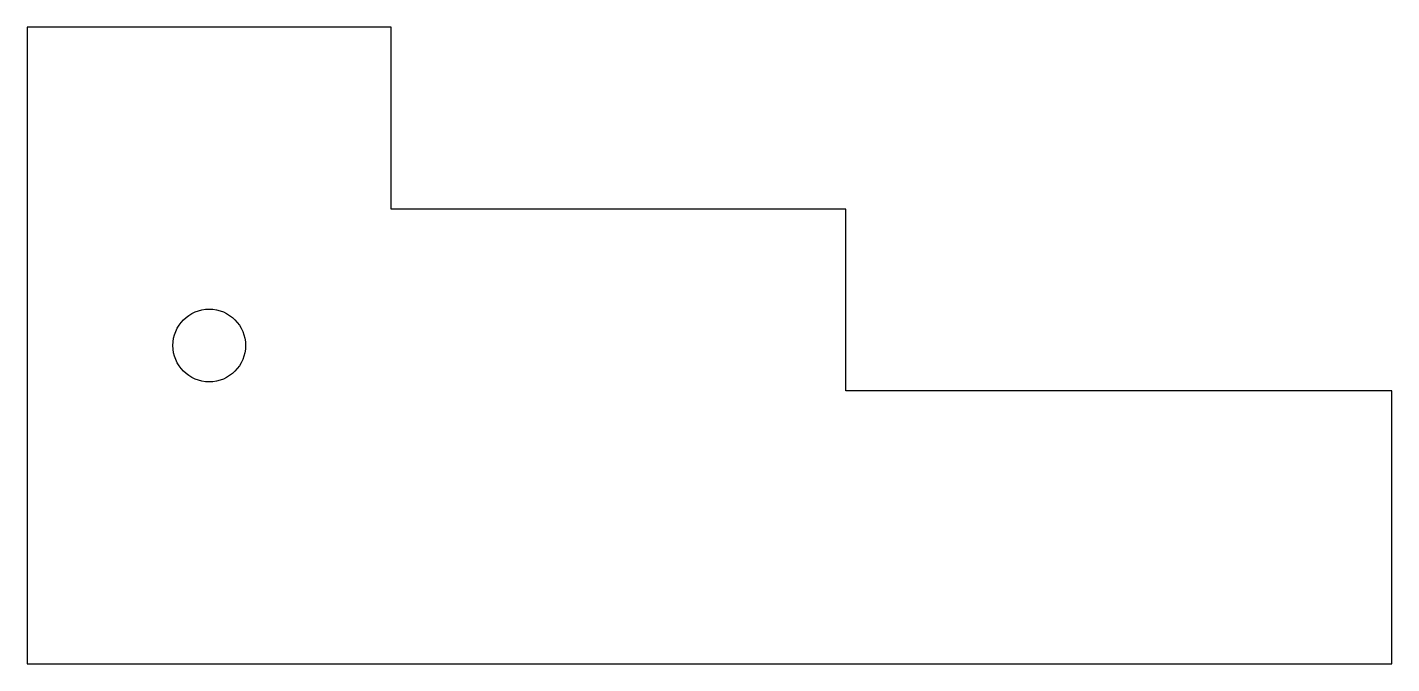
# Model space of a CAD drawing. Header units: metres. Extents: x 0 to 150, y 0 to 70.
import ezdxf

# ---------------------------------------------------------------- set-up
doc = ezdxf.new("R2010")
doc.units = ezdxf.units.M
doc.layers.add('HOLE', color=7, linetype='Continuous')
doc.layers.add('OUTER', color=7, linetype='Continuous')

msp = doc.modelspace()

# ---------------------------------------------------------------- linework, layer by layer
at = {"layer": 'HOLE'}
msp.add_circle((20, 35), 4, dxfattribs=at)
at = {"layer": 'OUTER'}
msp.add_lwpolyline([(0, 0), (150, 0), (150, 30), (90, 30), (90, 50), (40, 50), (40, 70), (0, 70), (0, 0)], dxfattribs=at)

doc.saveas('drawing.dxf')
